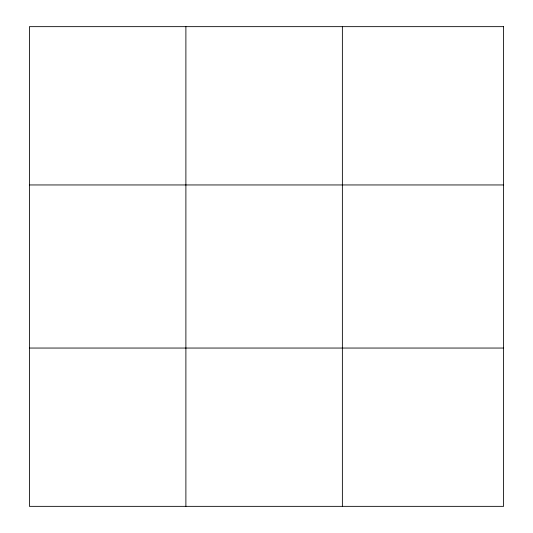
<?xml version="1.0" encoding="UTF-8"?>
<svg xmlns="http://www.w3.org/2000/svg" width="533" height="533" viewBox="0 0 533 533"><rect width="100%" height="100%" fill="white"/><g stroke="black" fill="none" stroke-linecap="round" stroke-linejoin="round"><path stroke-width="0.8" d="M185.89 506.35L185.89 26.65M342.373 506.35L342.373 26.65M29.408 184.951L503.592 184.951M29.408 348.049L503.592 348.049M503.592 26.65L503.592 506.35L29.408 506.35L29.408 26.65L503.592 26.65"/></g></svg>
